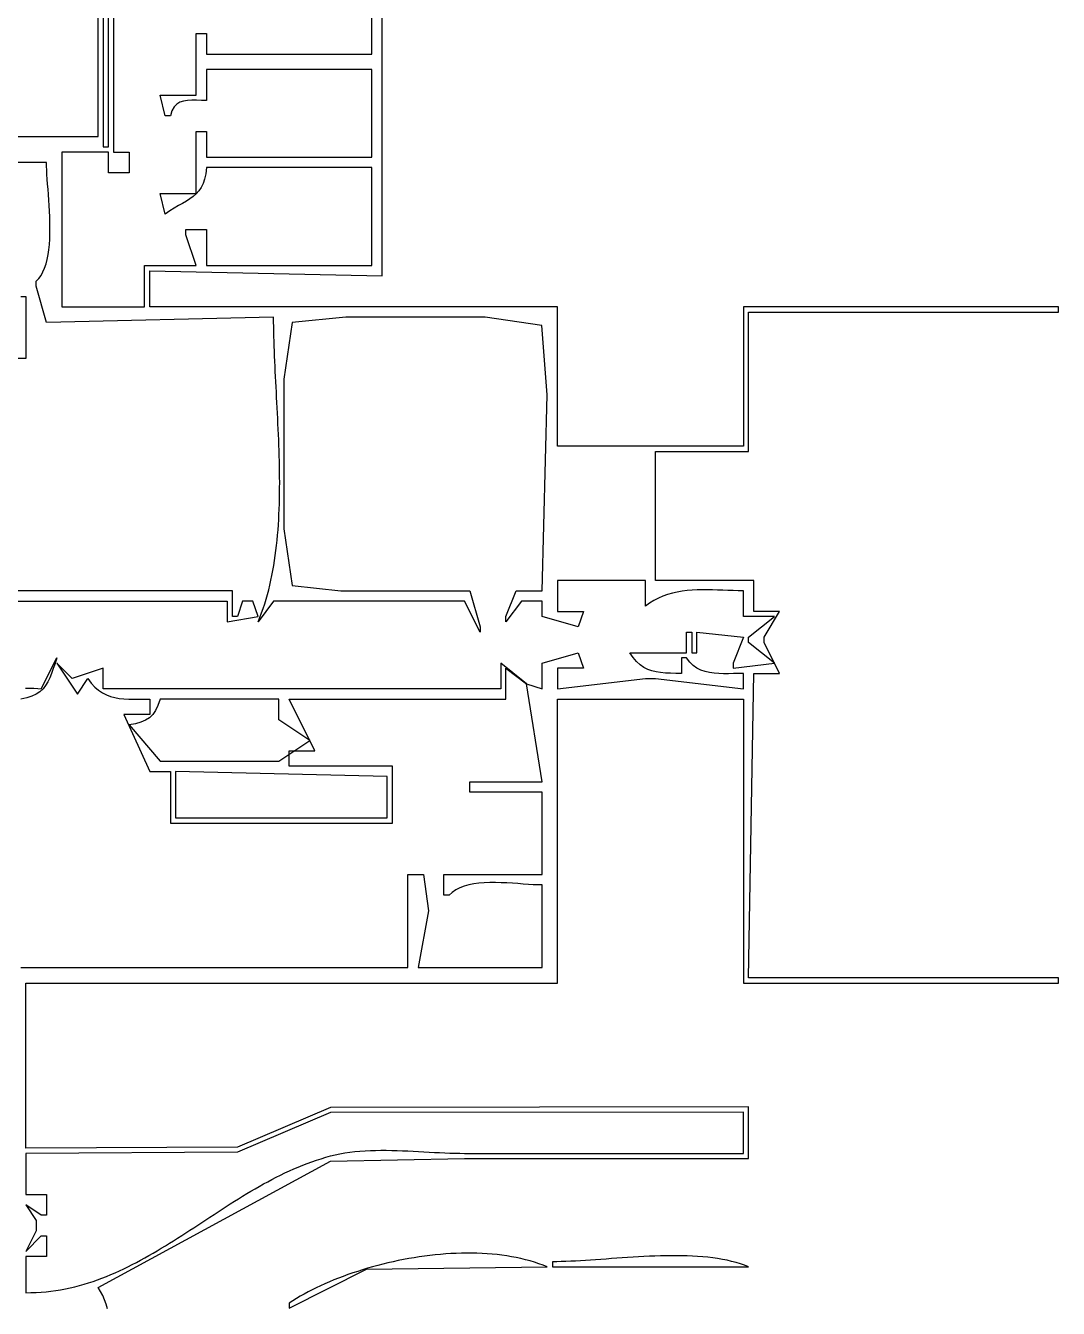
# Model space of a CAD drawing. Header units: metres. Extents: x 249 to 997, y 92 to 756.
# Drawn here: x 797 to 997, y 347 to 595.5 of the extents above; entities that cross this region are included whole.
import ezdxf

# ---------------------------------------------------------------- set-up
doc = ezdxf.new("R2010")
doc.units = ezdxf.units.M

msp = doc.modelspace()

# ---------------------------------------------------------------- linework, layer by layer
for p, q in [((866, 547), (866, 752)), ((812, 644), (812, 572)), ((814, 645), (814, 571)), ((811, 574), (811, 641)), ((813, 572), (813, 621)), ((864, 590), (864, 606)), ((830, 582), (830, 594)), ((830, 594), (832, 594)), ((832, 594), (832, 590)), ((832, 590), (864, 590)), ((864, 587), (832, 587)), ((832, 587), (832, 581)), ((864, 570), (864, 587)), ((824, 578), (823, 582)), ((823, 582), (830, 582)), ((825.7109, 579.7388), (825.2986, 578.9869)), ((826.2275, 580.2866), (825.7109, 579.7388)), ((826.8395, 580.6611), (826.2275, 580.2866)), ((827.5375, 580.8933), (826.8395, 580.6611)), ((828.3126, 581.0141), (827.5375, 580.8933)), ((829.1555, 581.0542), (828.3126, 581.0141)), ((830.0571, 581.0447), (829.1555, 581.0542)), ((831.0083, 581.0163), (830.0571, 581.0447)), ((832, 581), (831.0083, 581.0163)), ((825, 578), (824, 578)), ((825.2986, 578.9869), (825, 578)), ((830, 563), (830, 575)), ((830, 575), (832, 575)), ((832, 575), (832, 570)), ((792, 574), (811, 574)), ((812, 572), (813, 572)), ((813, 571), (804, 571)), ((804, 571), (804, 541)), ((813, 567), (813, 571)), ((814, 571), (817, 571)), ((817, 571), (817, 567)), ((832, 570), (864, 570)), ((801, 569), (790, 569)), ((801.0112, 568.2784), (801, 569)), ((801.0424, 567.4898), (801.0112, 568.2784)), ((801.09, 566.6407), (801.0424, 567.4898)), ((817, 567), (813, 567)), ((831.8592, 566.8041), (831.6358, 565.7732)), ((832, 568), (831.8592, 566.8041)), ((864, 568), (832, 568)), ((864, 549), (864, 568)), ((801.1505, 565.7378), (801.09, 566.6407)), ((801.2201, 564.7875), (801.1505, 565.7378)), ((801.2954, 563.7966), (801.2201, 564.7875)), ((831.3338, 564.8872), (830.9574, 564.1262)), ((831.6358, 565.7732), (831.3338, 564.8872)), ((801.3727, 562.7715), (801.2954, 563.7966)), ((801.4483, 561.7189), (801.3727, 562.7715)), ((801.5188, 560.6454), (801.4483, 561.7189)), ((824, 559), (823, 563)), ((823, 563), (830, 563)), ((828.7889, 561.9329), (828.1017, 561.4975)), ((829.4222, 562.3935), (828.7889, 561.9329)), ((829.9975, 562.8993), (829.4222, 562.3935)), ((830.5105, 563.4702), (829.9975, 562.8993)), ((830.9574, 564.1262), (830.5105, 563.4702)), ((801.5805, 559.5575), (801.5188, 560.6454)), ((801.6298, 558.4619), (801.5805, 559.5575)), ((824.8953, 559.6087), (824, 559)), ((825.7573, 560.1429), (824.8953, 559.6087)), ((826.5818, 560.6224), (825.7573, 560.1429)), ((827.3646, 561.0673), (826.5818, 560.6224)), ((828.1017, 561.4975), (827.3646, 561.0673)), ((801.663, 557.3652), (801.6298, 558.4619)), ((801.6767, 556.2738), (801.663, 557.3652)), ((801.6308, 554.1338), (801.6671, 555.1945)), ((801.6671, 555.1945), (801.6767, 556.2738)), ((828, 555), (828, 556)), ((828, 556), (832, 556)), ((830, 549), (828, 555)), ((832, 556), (832, 549)), ((801.3248, 551.1292), (801.4632, 552.0945)), ((801.4632, 552.0945), (801.564, 553.0982)), ((801.564, 553.0982), (801.6308, 554.1338)), ((800.6478, 548.5293), (800.9207, 549.34)), ((800.9207, 549.34), (801.1451, 550.2088)), ((801.1451, 550.2088), (801.3248, 551.1292)), ((799.5026, 546.5121), (799.9423, 547.1088)), ((799.9423, 547.1088), (800.3229, 547.7834)), ((800.3229, 547.7834), (800.6478, 548.5293)), ((820, 541), (820, 549)), ((820, 549), (830, 549)), ((821, 541), (821, 548)), ((821, 548), (866, 547)), ((832, 549), (864, 549)), ((799, 546), (799.5026, 546.5121)), ((799, 545), (799, 546)), ((801, 538), (799, 545)), ((796, 543), (797, 543)), ((797, 543), (797, 531)), ((804, 541), (820, 541)), ((900, 541), (821, 541)), ((900, 514), (900, 541)), ((997, 541), (936, 541)), ((936, 541), (936, 514)), ((937, 513), (937, 540)), ((937, 540), (997, 540)), ((997, 540), (997, 541)), ((845, 539), (801, 538)), ((845.0033, 538.0853), (845, 539)), ((845.013, 537.1616), (845.0033, 538.0853)), ((845.0286, 536.2291), (845.013, 537.1616)), ((848.6034, 537.9722), (847, 527)), ((859, 539), (848.6034, 537.9722)), ((886, 539), (859, 539)), ((896.9722, 537.3966), (886, 539)), ((898, 524), (896.9722, 537.3966)), ((845.0498, 535.2883), (845.0286, 536.2291)), ((845.0761, 534.3395), (845.0498, 535.2883)), ((845.107, 533.383), (845.0761, 534.3395)), ((845.1422, 532.4192), (845.107, 533.383)), ((845.1813, 531.4484), (845.1422, 532.4192)), ((797, 531), (770, 531)), ((845.2237, 530.471), (845.1813, 531.4484)), ((845.2692, 529.4873), (845.2237, 530.471)), ((845.3172, 528.4977), (845.2692, 529.4873)), ((845.3674, 527.5025), (845.3172, 528.4977)), ((845.4192, 526.5021), (845.3674, 527.5025)), ((847, 527), (847, 498)), ((845.4724, 525.4968), (845.4192, 526.5021)), ((845.5264, 524.487), (845.4724, 525.4968)), ((845.5809, 523.473), (845.5264, 524.487)), ((845.6354, 522.4551), (845.5809, 523.473)), ((845.6895, 521.4338), (845.6354, 522.4551)), ((897, 486), (898, 524)), ((845.7428, 520.4093), (845.6895, 521.4338)), ((845.7949, 519.3821), (845.7428, 520.4093)), ((845.8452, 518.3523), (845.7949, 519.3821)), ((845.8935, 517.3205), (845.8452, 518.3523)), ((845.9393, 516.287), (845.8935, 517.3205)), ((845.9822, 515.252), (845.9393, 516.287)), ((846.0216, 514.216), (845.9822, 515.252)), ((846.0573, 513.1793), (846.0216, 514.216)), ((846.0888, 512.1422), (846.0573, 513.1793)), ((846.1157, 511.1052), (846.0888, 512.1422)), ((936, 514), (900, 514)), ((919, 488), (919, 513)), ((919, 513), (937, 513)), ((846.1375, 510.0684), (846.1157, 511.1052)), ((846.1539, 509.0324), (846.1375, 510.0684)), ((846.1643, 507.9974), (846.1539, 509.0324)), ((846.1684, 506.9638), (846.1643, 507.9974)), ((846.1386, 503.8748), (846.156, 504.9021)), ((846.156, 504.9021), (846.1658, 505.9319)), ((846.1658, 505.9319), (846.1684, 506.9638)), ((846.0794, 501.8287), (846.1133, 502.8502)), ((846.1133, 502.8502), (846.1386, 503.8748)), ((845.9231, 498.7866), (845.9848, 499.7966)), ((845.9848, 499.7966), (846.0367, 500.8108)), ((846.0367, 500.8108), (846.0794, 501.8287)), ((845.769, 496.7806), (845.8513, 497.7812)), ((845.8513, 497.7812), (845.9231, 498.7866)), ((847, 498), (848.6034, 487.0278)), ((845.4544, 493.8116), (845.5709, 494.7955)), ((845.5709, 494.7955), (845.6756, 495.7852)), ((845.6756, 495.7852), (845.769, 496.7806)), ((845.1841, 491.8629), (845.3256, 492.8339)), ((845.3256, 492.8339), (845.4544, 493.8116)), ((844.6795, 488.9931), (844.8615, 489.9422)), ((844.8615, 489.9422), (845.0296, 490.8989)), ((845.0296, 490.8989), (845.1841, 491.8629)), ((844.272, 487.1193), (844.4831, 488.052)), ((844.4831, 488.052), (844.6795, 488.9931)), ((917, 488), (900, 488)), ((900, 488), (900, 482)), ((917, 483), (917, 488)), ((938, 488), (919, 488)), ((938, 482), (938, 488)), ((837, 486), (782, 486)), ((837, 481), (837, 486)), ((843.5457, 484.3747), (843.8037, 485.2803)), ((843.8037, 485.2803), (844.0457, 486.1952)), ((844.0457, 486.1952), (844.272, 487.1193)), ((848.6034, 487.0278), (858, 486)), ((858, 486), (883, 486)), ((883, 486), (885, 479)), ((890, 481), (892, 486)), ((892, 486), (897, 486)), ((920.4188, 484.9743), (919.5342, 484.5897)), ((921.3209, 485.295), (920.4188, 484.9743)), ((922.2392, 485.557), (921.3209, 485.295)), ((923.1722, 485.7657), (922.2392, 485.557)), ((924.1186, 485.9261), (923.1722, 485.7657)), ((925.0768, 486.0436), (924.1186, 485.9261)), ((926.0456, 486.1233), (925.0768, 486.0436)), ((927.0234, 486.1706), (926.0456, 486.1233)), ((928.0089, 486.1907), (927.0234, 486.1706)), ((929.0007, 486.1888), (928.0089, 486.1907)), ((929.9973, 486.1701), (929.0007, 486.1888)), ((930.9974, 486.14), (929.9973, 486.1701)), ((931.9995, 486.1035), (930.9974, 486.14)), ((933.0022, 486.0661), (931.9995, 486.1035)), ((934.0041, 486.0328), (933.0022, 486.0661)), ((935.0038, 486.009), (934.0041, 486.0328)), ((936, 486), (935.0038, 486.009)), ((936, 481), (936, 486)), ((783, 484), (836, 484)), ((836, 484), (836, 480)), ((839, 484), (838, 481)), ((841, 484), (839, 484)), ((842, 481), (841, 484)), ((845, 484), (842, 480)), ((842.671, 481.7178), (842.9798, 482.5931)), ((842.9798, 482.5931), (843.2712, 483.4789)), ((843.2712, 483.4789), (843.5457, 484.3747)), ((882, 484), (845, 484)), ((885, 478), (882, 484)), ((893, 484), (890, 480)), ((897, 484), (893, 484)), ((897, 481), (897, 484)), ((917.8234, 483.6077), (917, 483)), ((918.6686, 484.1359), (917.8234, 483.6077)), ((919.5342, 484.5897), (918.6686, 484.1359)), ((836, 480), (842, 481)), ((838, 481), (837, 481)), ((842, 480), (842.3446, 480.8533)), ((842.3446, 480.8533), (842.671, 481.7178)), ((890, 480), (890, 481)), ((904, 479), (897, 481)), ((900, 482), (905, 482)), ((905, 482), (904, 479)), ((942, 481), (936, 481)), ((937, 477), (942, 481)), ((943, 482), (938, 482)), ((940, 477), (943, 482)), ((885, 479), (885, 478)), ((925, 474), (925, 478)), ((925, 478), (926, 478)), ((926, 478), (926, 474)), ((927, 474), (927, 478)), ((927, 478), (936, 477)), ((936, 477), (934, 472)), ((937, 476), (937, 477)), ((942, 472), (937, 476)), ((940, 476), (940, 477)), ((943, 470), (940, 476)), ((800, 467), (803, 473)), ((803, 473), (802.6509, 471.924)), ((897, 472), (904, 474)), ((904, 474), (905, 471)), ((914.6336, 473.0696), (914, 474)), ((914, 474), (925, 474)), ((915.2929, 472.2965), (914.6336, 473.0696)), ((915.981, 471.6662), (915.2929, 472.2965)), ((925, 473), (924, 473)), ((924, 473), (924, 470)), ((925.6041, 472.1974), (925, 473)), ((926, 474), (927, 474)), ((801.9967, 469.9874), (801.6534, 469.1285)), ((802.3229, 470.9196), (801.9967, 469.9874)), ((802.6509, 471.924), (802.3229, 470.9196)), ((803, 472), (807, 466)), ((806, 469), (803, 472)), ((812, 471), (806, 469)), ((812, 467), (812, 471)), ((894, 468), (889, 472)), ((889, 472), (889, 467)), ((890, 465), (890, 471)), ((890, 471), (894, 468)), ((897, 467), (897, 472)), ((905, 471), (900, 471)), ((900, 471), (900, 467)), ((916.7011, 471.1639), (915.981, 471.6662)), ((917.4565, 470.775), (916.7011, 471.1639)), ((918.2502, 470.485), (917.4565, 470.775)), ((919.0857, 470.2791), (918.2502, 470.485)), ((919.966, 470.1427), (919.0857, 470.2791)), ((920.8943, 470.0613), (919.966, 470.1427)), ((921.874, 470.0201), (920.8943, 470.0613)), ((922.9081, 470.0045), (921.874, 470.0201)), ((924, 470), (922.9081, 470.0045)), ((926.2684, 471.5449), (925.6041, 472.1974)), ((926.9875, 471.0277), (926.2684, 471.5449)), ((927.756, 470.6306), (926.9875, 471.0277)), ((928.5684, 470.3388), (927.756, 470.6306)), ((929.4194, 470.1374), (928.5684, 470.3388)), ((930.3035, 470.0113), (929.4194, 470.1374)), ((931.2153, 469.9456), (930.3035, 470.0113)), ((932.1493, 469.9254), (931.2153, 469.9456)), ((933.1002, 469.9356), (932.1493, 469.9254)), ((934.0626, 469.9615), (933.1002, 469.9356)), ((934, 472), (934, 471)), ((934, 471), (942, 472)), ((935.031, 469.9879), (934.0626, 469.9615)), ((936, 470), (935.031, 469.9879)), ((936, 467), (936, 470)), ((937, 411), (938, 470)), ((938, 470), (943, 470)), ((800.8389, 467.634), (800.3296, 467.0001)), ((801.2738, 468.3438), (800.8389, 467.634)), ((801.6534, 469.1285), (801.2738, 468.3438)), ((807, 466), (809, 469)), ((809, 469), (809.6734, 468.1037)), ((809.6734, 468.1037), (810.3702, 467.3504)), ((810.3702, 467.3504), (811.0916, 466.7278)), ((897, 449), (894, 468)), ((894, 468), (897, 467)), ((900, 467), (917, 469)), ((917, 469), (918, 469)), ((918, 469), (919, 469)), ((919, 469), (936, 467)), ((797.1672, 465.2411), (796, 465)), ((796.9331, 467.1078), (797.7729, 467.1166)), ((798.1647, 465.5626), (797.1672, 465.2411)), ((797.7729, 467.1166), (798.5665, 467.1032)), ((799.0116, 465.9635), (798.1647, 465.5626)), ((798.5665, 467.1032), (799.3102, 467.0652)), ((799.7269, 466.443), (799.0116, 465.9635)), ((799.3102, 467.0652), (800, 467)), ((800.3296, 467.0001), (799.7269, 466.443)), ((811.0916, 466.7278), (811.8387, 466.2237)), ((811.8387, 466.2237), (812.6129, 465.8257)), ((889, 467), (812, 467)), ((812.6129, 465.8257), (813.4153, 465.5217)), ((813.4153, 465.5217), (814.2472, 465.2994)), ((814.2472, 465.2994), (815.1098, 465.1465)), ((815.1098, 465.1465), (816.0044, 465.0507)), ((816.0044, 465.0507), (816.9322, 464.9998)), ((816.9322, 464.9998), (817.8944, 464.9816)), ((817.8944, 464.9816), (818.8923, 464.9837)), ((818.8923, 464.9837), (819.9271, 464.9939)), ((819.9271, 464.9939), (821, 465)), ((821, 465), (821, 462)), ((823, 465), (822.5857, 463.8059)), ((846, 465), (823, 465)), ((846, 461), (846, 465)), ((853, 455), (848, 465)), ((848, 465), (890, 465)), ((900, 410), (900, 465)), ((900, 465), (936, 465)), ((936, 465), (936, 410)), ((822.1204, 462.8255), (821.5817, 462.0332)), ((822.5857, 463.8059), (822.1204, 462.8255)), ((821, 462), (816, 462)), ((816, 462), (821, 451)), ((818.243, 460.2347), (817, 460)), ((817, 460), (823, 453)), ((819.3002, 460.5298), (818.243, 460.2347)), ((820.1941, 460.9109), (819.3002, 460.5298)), ((820.9471, 461.4035), (820.1941, 460.9109)), ((821.5817, 462.0332), (820.9471, 461.4035)), ((852, 457), (846, 461)), ((846, 453), (852, 457)), ((848, 452), (848, 455)), ((848, 455), (853, 455)), ((823, 453), (846, 453)), ((821, 451), (825, 451)), ((825, 451), (825, 441)), ((826, 451), (826, 442)), ((867, 450), (826, 451)), ((868, 452), (848, 452)), ((867, 442), (867, 450)), ((868, 441), (868, 452)), ((883, 447), (883, 449)), ((883, 449), (897, 449)), ((897, 447), (883, 447)), ((897, 431), (897, 447)), ((825, 441), (868, 441)), ((826, 442), (867, 442)), ((871, 413), (871, 431)), ((871, 431), (874, 431)), ((874, 431), (875, 424)), ((878, 427), (878, 431)), ((878, 431), (897, 431)), ((879.5891, 427.5695), (879, 427)), ((880.2725, 428.0491), (879.5891, 427.5695)), ((881.0404, 428.4457), (880.2725, 428.0491)), ((881.8834, 428.766), (881.0404, 428.4457)), ((882.7917, 429.0166), (881.8834, 428.766)), ((883.7558, 429.2045), (882.7917, 429.0166)), ((884.7661, 429.3362), (883.7558, 429.2045)), ((885.813, 429.4186), (884.7661, 429.3362)), ((886.887, 429.4585), (885.813, 429.4186)), ((887.9783, 429.4625), (886.887, 429.4585)), ((889.0774, 429.4374), (887.9783, 429.4625)), ((890.1747, 429.39), (889.0774, 429.4374)), ((891.2607, 429.327), (890.1747, 429.39)), ((892.3257, 429.2552), (891.2607, 429.327)), ((893.3601, 429.1813), (892.3257, 429.2552)), ((894.3543, 429.1121), (893.3601, 429.1813)), ((895.2987, 429.0543), (894.3543, 429.1121)), ((896.1838, 429.0147), (895.2987, 429.0543)), ((897, 429), (896.1838, 429.0147)), ((897, 413), (897, 429)), ((879, 427), (878, 427)), ((875, 424), (873, 413)), ((796, 413), (871, 413)), ((873, 413), (897, 413)), ((997, 411), (937, 411)), ((997, 410), (997, 411)), ((797, 378), (797, 410)), ((797, 410), (900, 410)), ((936, 410), (997, 410)), ((856, 385.892), (838, 378.2245)), ((937, 386), (856, 385.892)), ((937, 376), (937, 386)), ((856, 384.892), (838, 377.2245)), ((936, 385), (856, 384.892)), ((936, 377), (936, 385)), ((838, 378.2245), (797, 378)), ((838, 377.2245), (797, 377)), ((797, 377), (797, 369)), ((811, 351), (856, 375.5016)), ((851.5039, 375.0407), (852.3871, 375.3655)), ((852.3871, 375.3655), (853.278, 375.6746)), ((853.278, 375.6746), (854.1769, 375.9674)), ((854.1769, 375.9674), (855.0841, 376.2432)), ((855.0841, 376.2432), (856, 376.5015)), ((856, 376.5015), (856.9124, 376.7296)), ((856, 375.5016), (882, 376)), ((856.9124, 376.7296), (857.8436, 376.9264)), ((857.8436, 376.9264), (858.7921, 377.0937)), ((858.7921, 377.0937), (859.7564, 377.2333)), ((859.7564, 377.2333), (860.735, 377.347)), ((860.735, 377.347), (861.7265, 377.4367)), ((861.7265, 377.4367), (862.7294, 377.5042)), ((862.7294, 377.5042), (863.7422, 377.5513)), ((863.7422, 377.5513), (864.7635, 377.5799)), ((864.7635, 377.5799), (865.7918, 377.5917)), ((865.7918, 377.5917), (866.8256, 377.5886)), ((866.8256, 377.5886), (867.8635, 377.5725)), ((867.8635, 377.5725), (868.904, 377.5452)), ((868.904, 377.5452), (869.9456, 377.5084)), ((869.9456, 377.5084), (870.9869, 377.4641)), ((870.9869, 377.4641), (872.0264, 377.414)), ((872.0264, 377.414), (873.0627, 377.3601)), ((873.0627, 377.3601), (874.0942, 377.304)), ((874.0942, 377.304), (875.1195, 377.2477)), ((875.1195, 377.2477), (876.1371, 377.1929)), ((876.1371, 377.1929), (877.1456, 377.1416)), ((877.1456, 377.1416), (878.1436, 377.0955)), ((878.1436, 377.0955), (879.1294, 377.0564)), ((879.1294, 377.0564), (880.1018, 377.0263)), ((880.1018, 377.0263), (881.0591, 377.0068)), ((881.0591, 377.0068), (882, 377)), ((882, 377), (936, 377)), ((882, 376), (937, 376)), ((846.3513, 372.7963), (847.194, 373.2024)), ((847.194, 373.2024), (848.0428, 373.5966)), ((848.0428, 373.5966), (848.8979, 373.9781)), ((848.8979, 373.9781), (849.7596, 374.3463)), ((849.7596, 374.3463), (850.6282, 374.7008)), ((850.6282, 374.7008), (851.5039, 375.0407)), ((841.405, 370.1427), (842.2177, 370.6077)), ((842.2177, 370.6077), (843.0346, 371.0644)), ((843.0346, 371.0644), (843.8562, 371.5123)), ((843.8562, 371.5123), (844.6826, 371.9506)), ((844.6826, 371.9506), (845.5142, 372.3789)), ((845.5142, 372.3789), (846.3513, 372.7963)), ((797, 369), (801, 369)), ((801, 369), (801, 365)), ((837.3963, 367.7157), (838.1917, 368.2127)), ((838.1917, 368.2127), (838.99, 368.7045)), ((838.99, 368.7045), (839.7915, 369.1905)), ((839.7915, 369.1905), (840.5964, 369.6701)), ((840.5964, 369.6701), (841.405, 370.1427)), ((800, 365), (797, 367)), ((797, 367), (799, 364)), ((833.4523, 365.1756), (834.2377, 365.6889)), ((834.2377, 365.6889), (835.0244, 366.2002)), ((835.0244, 366.2002), (835.8129, 366.7089)), ((835.8129, 366.7089), (836.6035, 367.2143)), ((836.6035, 367.2143), (837.3963, 367.7157)), ((799, 364), (799, 363)), ((799, 363), (799, 362)), ((801, 365), (800, 365)), ((829.5375, 362.6), (830.3198, 363.1142)), ((830.3198, 363.1142), (831.1022, 363.6295)), ((831.1022, 363.6295), (831.8849, 364.1452)), ((831.8849, 364.1452), (832.6682, 364.6608)), ((832.6682, 364.6608), (833.4523, 365.1756)), ((799, 362), (797, 358)), ((797, 358), (800, 361)), ((800, 361), (801, 361)), ((801, 361), (801, 357)), ((825.6159, 360.0668), (826.4025, 360.5663)), ((826.4025, 360.5663), (827.1876, 361.07)), ((827.1876, 361.07), (827.9716, 361.5773)), ((827.9716, 361.5773), (828.7548, 362.0875)), ((828.7548, 362.0875), (829.5375, 362.6)), ((821.652, 357.6537), (822.4499, 358.123)), ((822.4499, 358.123), (823.245, 358.5996)), ((823.245, 358.5996), (824.0375, 359.0828)), ((824.0375, 359.0828), (824.8277, 359.5721)), ((824.8277, 359.5721), (825.6159, 360.0668)), ((801, 357), (797, 357)), ((797, 357), (797, 350)), ((816.7892, 355.026), (817.6101, 355.4385)), ((817.6101, 355.4385), (818.4265, 355.862)), ((818.4265, 355.862), (819.2385, 356.2959)), ((819.2385, 356.2959), (820.0466, 356.7395)), ((820.0466, 356.7395), (820.851, 357.1924)), ((820.851, 357.1924), (821.652, 357.6537)), ((866.1429, 355.5267), (865.1534, 355.2727)), ((867.1393, 355.7679), (866.1429, 355.5267)), ((868.1418, 355.9962), (867.1393, 355.7679)), ((869.1496, 356.2113), (868.1418, 355.9962)), ((870.1619, 356.4127), (869.1496, 356.2113)), ((871.178, 356.6004), (870.1619, 356.4127)), ((872.197, 356.7738), (871.178, 356.6004)), ((873.2183, 356.9328), (872.197, 356.7738)), ((874.241, 357.077), (873.2183, 356.9328)), ((875.2643, 357.2061), (874.241, 357.077)), ((876.2875, 357.3199), (875.2643, 357.2061)), ((877.3099, 357.418), (876.2875, 357.3199)), ((878.3305, 357.5001), (877.3099, 357.418)), ((879.3487, 357.5659), (878.3305, 357.5001)), ((880.3636, 357.6152), (879.3487, 357.5659)), ((881.3745, 357.6475), (880.3636, 357.6152)), ((882.3807, 357.6627), (881.3745, 357.6475)), ((883.3812, 357.6604), (882.3807, 357.6627)), ((884.3755, 357.6404), (883.3812, 357.6604)), ((885.3626, 357.6022), (884.3755, 357.6404)), ((886.3418, 357.5456), (885.3626, 357.6022)), ((887.3124, 357.4704), (886.3418, 357.5456)), ((888.2735, 357.3762), (887.3124, 357.4704)), ((889.2243, 357.2626), (888.2735, 357.3762)), ((890.1642, 357.1295), (889.2243, 357.2626)), ((891.0923, 356.9765), (890.1642, 357.1295)), ((892.0079, 356.8033), (891.0923, 356.9765)), ((892.9101, 356.6096), (892.0079, 356.8033)), ((893.7982, 356.3951), (892.9101, 356.6096)), ((894.6714, 356.1594), (893.7982, 356.3951)), ((895.529, 355.9024), (894.6714, 356.1594)), ((896.3701, 355.6237), (895.529, 355.9024)), ((897.194, 355.323), (896.3701, 355.6237)), ((899.8511, 356.0061), (899, 356)), ((899, 356), (899, 355)), ((900.7252, 356.0239), (899.8511, 356.0061)), ((901.6208, 356.0521), (900.7252, 356.0239)), ((902.5367, 356.0898), (901.6208, 356.0521)), ((903.4715, 356.1359), (902.5367, 356.0898)), ((904.4239, 356.1892), (903.4715, 356.1359)), ((905.3925, 356.2488), (904.4239, 356.1892)), ((906.376, 356.3135), (905.3925, 356.2488)), ((907.3731, 356.3823), (906.376, 356.3135)), ((908.3825, 356.4541), (907.3731, 356.3823)), ((909.4028, 356.5277), (908.3825, 356.4541)), ((910.4326, 356.6022), (909.4028, 356.5277)), ((911.4708, 356.6765), (910.4326, 356.6022)), ((912.5158, 356.7495), (911.4708, 356.6765)), ((913.5665, 356.82), (912.5158, 356.7495)), ((914.6214, 356.8871), (913.5665, 356.82)), ((915.6792, 356.9497), (914.6214, 356.8871)), ((916.7387, 357.0066), (915.6792, 356.9497)), ((917.7984, 357.0569), (916.7387, 357.0066)), ((918.8571, 357.0994), (917.7984, 357.0569)), ((919.9134, 357.133), (918.8571, 357.0994)), ((920.9659, 357.1567), (919.9134, 357.133)), ((922.0134, 357.1694), (920.9659, 357.1567)), ((923.0545, 357.1701), (922.0134, 357.1694)), ((924.0879, 357.1576), (923.0545, 357.1701)), ((925.1123, 357.1309), (924.0879, 357.1576)), ((926.1263, 357.0888), (925.1123, 357.1309)), ((927.1285, 357.0304), (926.1263, 357.0888)), ((928.1177, 356.9546), (927.1285, 357.0304)), ((929.0926, 356.8603), (928.1177, 356.9546)), ((930.0518, 356.7463), (929.0926, 356.8603)), ((930.9939, 356.6117), (930.0518, 356.7463)), ((931.9176, 356.4553), (930.9939, 356.6117)), ((932.8217, 356.2761), (931.9176, 356.4553)), ((933.7047, 356.0729), (932.8217, 356.2761)), ((934.5654, 355.8448), (933.7047, 356.0729)), ((935.4024, 355.5907), (934.5654, 355.8448)), ((936.2143, 355.3094), (935.4024, 355.5907)), ((811.7523, 352.8176), (812.6065, 353.1509)), ((812.6065, 353.1509), (813.4544, 353.4989)), ((813.4544, 353.4989), (814.2964, 353.861)), ((814.2964, 353.861), (815.1326, 354.2367)), ((815.1326, 354.2367), (815.9635, 354.6252)), ((815.9635, 354.6252), (816.7892, 355.026)), ((848, 347), (863, 354.5818)), ((858.484, 353.1661), (857.5773, 352.8217)), ((859.4038, 353.5002), (858.484, 353.1661)), ((860.3358, 353.8237), (859.4038, 353.5002)), ((861.2794, 354.1365), (860.3358, 353.8237)), ((862.2337, 354.438), (861.2794, 354.1365)), ((863.198, 354.7281), (862.2337, 354.438)), ((863, 354.5818), (898, 355)), ((864.1715, 355.0064), (863.198, 354.7281)), ((865.1534, 355.2727), (864.1715, 355.0064)), ((898, 355), (897.194, 355.323)), ((899, 355), (937, 355)), ((937, 355), (936.2143, 355.3094)), ((801.8609, 350.3036), (802.8028, 350.4335)), ((802.8028, 350.4335), (803.7354, 350.585)), ((803.7354, 350.585), (804.6588, 350.7574)), ((804.6588, 350.7574), (805.5734, 350.9503)), ((805.5734, 350.9503), (806.4795, 351.1628)), ((806.4795, 351.1628), (807.3773, 351.3945)), ((807.3773, 351.3945), (808.2671, 351.6446)), ((808.2671, 351.6446), (809.1492, 351.9126)), ((809.1492, 351.9126), (810.0239, 352.1979)), ((810.0239, 352.1979), (810.8915, 352.4997)), ((810.8915, 352.4997), (811.7523, 352.8176)), ((811.4724, 350.2575), (811, 351)), ((852.4554, 350.5573), (851.662, 350.1497)), ((853.2673, 350.9568), (852.4554, 350.5573)), ((854.097, 351.3479), (853.2673, 350.9568)), ((854.9435, 351.7302), (854.097, 351.3479)), ((855.8063, 352.1035), (854.9435, 351.7302)), ((856.6845, 352.4674), (855.8063, 352.1035)), ((857.5773, 352.8217), (856.6845, 352.4674)), ((797, 350), (797.9932, 350.0125)), ((797.9932, 350.0125), (798.9757, 350.0498)), ((798.9757, 350.0498), (799.9476, 350.1111)), ((799.9476, 350.1111), (800.9092, 350.196)), ((800.9092, 350.196), (801.8609, 350.3036)), ((811.8853, 349.4701), (811.4724, 350.2575)), ((812.2421, 348.6412), (811.8853, 349.4701)), ((812.5464, 347.7744), (812.2421, 348.6412)), ((848.6891, 348.4438), (848, 348)), ((848, 348), (848, 347)), ((849.4007, 348.8809), (848.6891, 348.4438)), ((850.1339, 349.3112), (849.4007, 348.8809)), ((850.8879, 349.7342), (850.1339, 349.3112)), ((851.662, 350.1497), (850.8879, 349.7342)), ((812.8016, 346.8733), (812.5464, 347.7744))]:
    msp.add_line(p, q)

doc.saveas('drawing.dxf')
